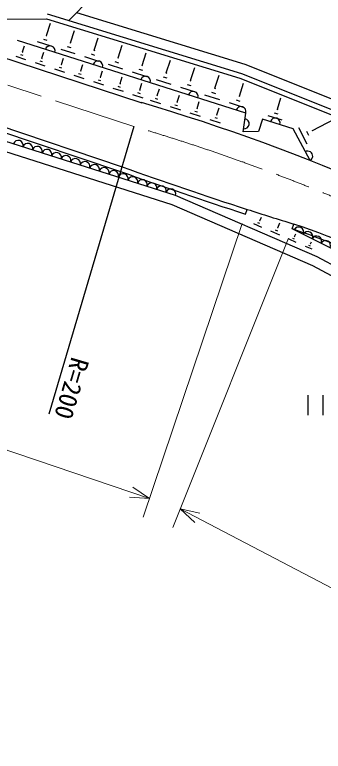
# Model space of a CAD drawing. Units: millimetres, scale not verified. Extents: x 40000 to 680000, y 20000 to 380000.
# Drawn here: x 88839 to 119654, y 242319 to 315961 of the extents above; entities that cross this region are included whole.
import ezdxf
from ezdxf.enums import TextEntityAlignment as Align

# ---------------------------------------------------------------- set-up
doc = ezdxf.new("R2010")
doc.units = ezdxf.units.MM
doc.header["$LTSCALE"] = 1000
doc.linetypes.add('CHAIN', pattern=[18.5, 12, -1.5, 3.5, -1.5])
for name, color, linetype, lineweight in [('M-BGD', 7, 'Continuous', 25), ('M-BMK', 2, 'CHAIN', 13), ('M-STR-HTXT', 7, 'Continuous', 13)]:
    doc.layers.add(name, color=color, linetype=linetype, lineweight=lineweight)
doc.styles.add('ＭＳ ゴシック', font='')
doc.styles.get('ＭＳ ゴシック').set_extended_font_data('MS Gothic')

msp = doc.modelspace()

# ---------------------------------------------------------------- linework, layer by layer
at = {"layer": 'M-BGD'}
for p, q in [((94239, 315383), (111446, 333147)), ((92093, 316043), (111472, 310081)), ((95019, 316189), (111805, 311025)), ((75386, 315727), (101520, 307168)), ((84143, 315490), (92020, 315542)), ((92020, 315542), (111306, 309609)), ((92015, 313886), (92405, 315110)), ((91973, 313900), (92058, 313873)), ((94402, 313156), (94791, 314376)), ((111906, 306123), (89129, 313378)), ((91071, 313284), (92437, 312849)), ((91714, 313531), (92056, 313422)), ((94358, 313170), (94446, 313142)), ((96777, 312407), (97171, 313644)), ((89594, 312246), (89655, 312226)), ((89624, 312236), (89823, 312842)), ((93427, 312534), (94838, 312084)), ((94091, 312789), (94443, 312676)), ((96733, 312421), (96822, 312393)), ((99165, 311654), (99564, 312908)), ((88947, 311812), (89920, 311493)), ((89407, 311984), (89650, 311905)), ((91524, 311619), (91586, 311599)), ((91555, 311609), (91757, 312226)), ((93494, 310979), (93699, 311607)), ((95794, 311780), (97217, 311326)), ((96464, 312037), (96819, 311923)), ((99120, 311668), (99210, 311640)), ((101564, 310898), (101968, 312168)), ((90872, 311181), (91853, 310860)), ((91336, 311355), (91581, 311275)), ((93463, 310990), (93525, 310969)), ((95440, 310347), (95649, 310986)), ((98173, 311022), (99608, 310565)), ((98848, 311281), (99207, 311167)), ((101519, 310912), (101609, 310883)), ((103975, 310138), (104385, 311424)), ((111805, 311025), (131502, 303169)), ((92805, 310548), (93794, 310224)), ((93273, 310723), (93520, 310642)), ((95218, 310089), (95467, 310007)), ((95409, 310357), (95471, 310337)), ((97395, 309712), (97607, 310362)), ((100564, 310260), (102011, 309800)), ((101245, 310521), (101607, 310406)), ((103930, 310152), (104021, 310123)), ((106398, 309374), (106813, 310677)), ((111472, 310081), (131241, 302196)), ((73367, 309549), (99574, 300756)), ((94746, 309913), (95743, 309586)), ((97170, 309452), (97421, 309370)), ((97363, 309723), (97426, 309702)), ((99357, 309075), (99574, 309736)), ((102967, 309495), (104426, 309030)), ((103653, 309758), (104018, 309642)), ((106352, 309388), (106444, 309359)), ((108833, 308606), (109254, 309927)), ((111306, 309609), (131056, 301732)), ((73208, 309075), (99410, 300284)), ((96695, 309274), (97699, 308945)), ((98652, 308633), (99664, 308302)), ((99131, 308813), (99384, 308730)), ((99325, 309085), (99389, 309065)), ((101327, 308435), (101548, 309107)), ((105382, 308726), (106852, 308257)), ((106074, 308991), (106442, 308874)), ((108787, 308621), (108880, 308591)), ((111281, 307835), (111694, 309132)), ((100617, 307990), (101637, 307656)), ((101100, 308171), (101355, 308087)), ((101295, 308445), (101359, 308425)), ((103049, 307881), (103114, 307860)), ((103081, 307871), (103300, 308549)), ((105064, 307234), (105284, 307917)), ((107809, 307953), (109291, 307481)), ((108506, 308220), (108877, 308102)), ((111234, 307849), (111327, 307820)), ((104908, 297901), (74197, 307673)), ((102369, 307420), (103397, 307089)), ((102854, 307604), (103111, 307521)), ((105032, 307244), (105096, 307224)), ((107050, 306596), (107271, 307284)), ((110248, 307176), (111742, 306700)), ((110951, 307446), (111325, 307327)), ((115071, 306510), (115427, 307643)), ((104556, 296964), (74845, 306417)), ((104349, 306782), (105380, 306449)), ((104835, 306966), (105093, 306883)), ((107017, 306607), (107082, 306586)), ((109039, 305958), (109262, 306650)), ((115028, 306524), (115115, 306496)), ((106333, 306143), (107367, 305809)), ((106820, 306328), (107079, 306245)), ((108809, 305688), (109068, 305605)), ((109006, 305968), (109071, 305947)), ((111652, 304236), (111906, 306123)), ((114113, 305893), (115505, 305456)), ((114766, 306147), (115114, 306038)), ((108319, 305502), (109357, 305168)), ((113584, 305535), (113192, 304296)), ((116665, 304568), (113584, 305535)), ((118565, 304386), (120820, 305569)), ((100742, 304792), (92243, 276021)), ((113192, 304296), (111652, 304236)), ((118337, 301380), (116665, 304568)), ((117168, 304687), (118018, 303066)), ((117973, 304334), (118185, 303929)), ((118539, 304437), (118592, 304336)), ((119053, 291747), (104908, 297901)), ((118614, 290847), (104556, 296964)), ((111882, 296033), (112056, 296502)), ((113355, 295355), (113304, 295378)), ((113330, 295366), (113491, 295736)), ((113526, 294697), (112707, 295053)), ((113325, 295076), (113121, 295165)), ((115142, 294646), (115085, 294670)), ((115114, 294658), (115330, 295155)), ((116548, 294559), (116703, 295035)), ((115332, 293911), (114419, 294309)), ((115109, 294334), (114880, 294434)), ((144471, 280562), (116548, 294559)), ((116792, 293776), (116909, 294044)), ((116960, 293203), (116259, 293508)), ((116788, 293528), (116613, 293604)), ((116814, 293767), (116770, 293786)), ((118387, 293052), (118476, 293258)), ((118544, 292514), (117886, 292800)), ((118383, 292819), (118218, 292890)), ((118407, 293043), (118366, 293061)), ((135875, 282620), (119053, 291747)), ((134622, 282162), (118614, 290847)), ((118113, 277934), (118113, 275934)), ((119613, 277934), (119613, 275934))]:
    msp.add_line(p, q, dxfattribs=at)
for centre, radius, start, end in [((92373, 312345), 500, 342.33236, 162.33236), ((97137, 310827), 500, 342.33236, 162.33236), ((101901, 309310), 500, 342.33236, 162.33236), ((106665, 307792), 500, 342.33236, 162.33236), ((44084, 112985), 202500, 59.08313, 73.53297), ((111429, 306275), 500, 342.33236, 162.33236), ((114852, 305137), 500, 342.58203, 162.58203), ((111763, 305060), 500, 262.32574, 82.32574), ((89184, 302904), 500, 342.34988, 162.34988), ((90137, 302601), 500, 342.34988, 162.34988), ((91090, 302298), 500, 342.34988, 162.34988), ((92043, 301995), 500, 342.34988, 162.34988), ((92996, 301691), 500, 342.34988, 162.34988), ((118105, 301823), 500, 297.67542, 117.67542), ((93949, 301388), 500, 342.34988, 162.34988), ((94902, 301085), 500, 342.34988, 162.34988), ((95855, 300782), 500, 342.34988, 162.34988), ((96808, 300479), 500, 342.34988, 162.34988), ((97761, 300175), 500, 342.34988, 162.34988), ((234567, 676416), 399179, 250.23418, 252.12704), ((98714, 299872), 500, 342.34988, 162.34988), ((99666, 299569), 500, 342.34988, 162.34988), ((234567, 676416), 399679, 250.23494, 252.12398), ((100619, 299266), 500, 342.34988, 162.34988), ((101572, 298963), 500, 342.34988, 162.34988), ((102525, 298659), 500, 342.34988, 162.34988), ((103478, 298356), 500, 342.34988, 162.34988), ((104431, 298053), 500, 342.34988, 162.34988), ((234567, 676416), 399179, 252.12704, 252.82643), ((81554, 191868), 108990, 56.19885, 71.18632), ((117205, 294230), 500, 333.37574, 153.37574), ((81554, 191868), 108490, 56.18923, 71.18255), ((118099, 293782), 500, 333.37574, 153.37574), ((118993, 293334), 500, 333.37574, 153.37574), ((119887, 292886), 500, 333.37574, 153.37574)]:
    msp.add_arc(centre, radius, start, end, dxfattribs=at)
at = {"layer": 'M-BMK'}
msp.add_line((75321, 313118), (100742, 304792), dxfattribs=at)
msp.add_arc((44084, 112985), 200000, 59.0762, 73.54336, dxfattribs=at)
at = {"layer": 'M-STR-HTXT'}
for p, q in [((111563, 295085), (101657, 265710)), ((116178, 293631), (104628, 264691)), ((102296, 267606), (63870, 280564)), ((102296, 267606), (100631, 268713)), ((100300, 267732), (102296, 267606)), ((151633, 242319), (105369, 266549)), ((107321, 266111), (105369, 266549)), ((105369, 266549), (106841, 265194))]:
    msp.add_line(p, q, dxfattribs=at)

# ---------------------------------------------------------------- texts
at = {"layer": 'M-BGD', "style": 'ＭＳ ゴシック'}
msp.add_text('R=200', height=1833, rotation=253.543, dxfattribs=at).set_placement((92243, 276021), align=Align.BOTTOM_RIGHT)

doc.saveas('drawing.dxf')
